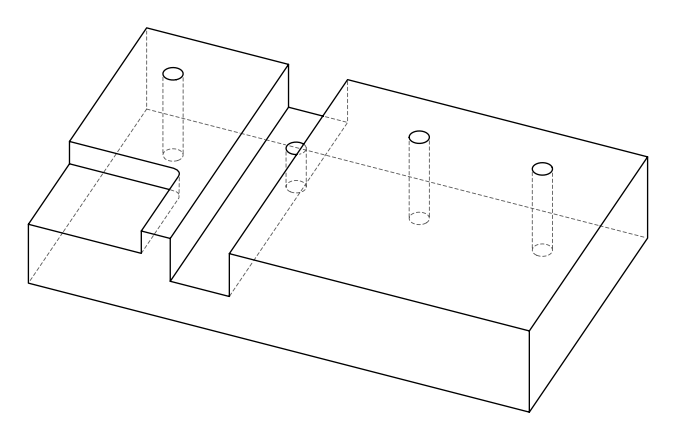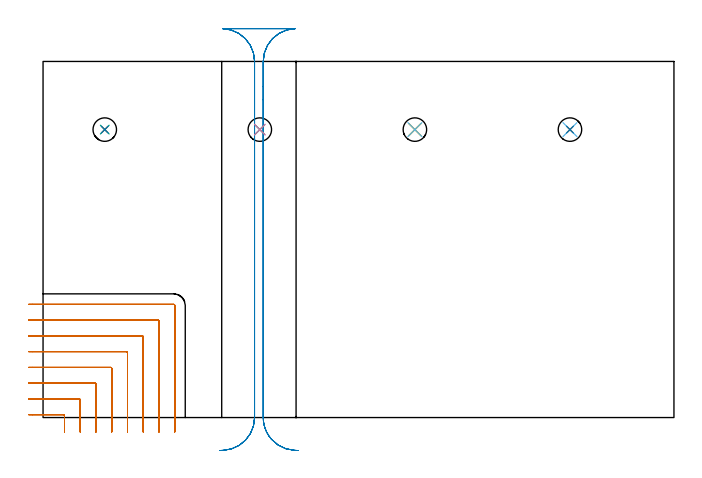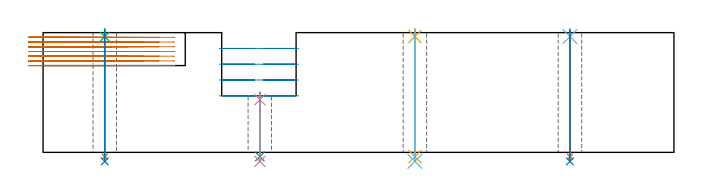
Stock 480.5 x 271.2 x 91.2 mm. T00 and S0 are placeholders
(PLAN: 14 operations, 10 tool changes, 26.1 min)
(1 MILL_CORNER_NOTCH_RECTANGULAR | CORNER_NOTCH_RECTANGULAR | UGT0201_008 | Follow Part, ap 4, ae 75% | 15.35 min | 255672 mm3)
(2 MILL_RECTANGULAR_SLOT | SLOT_RECTANGULAR | UGT0201_020 | Follow Part, ap 12.5, ae 75% | 7.75 min | 738485 mm3)
(3 SPOT_DRILL | STEP1HOLE | NXT0321_9005460120000 | 0.05 min | 246 mm3)
(4 SPOT_DRILL_1 | STEP1HOLE_1 | NXT0321_9005460120000 | 0.06 min | 373 mm3)
(5 SPOT_DRILL_2 | STEP1HOLE_2 | NXT0321_9005460120000 | 0.05 min | 69 mm3)
(6 SPOT_DRILL_3 | STEP1HOLE_3 | NXT0321_9005460120000 | 0.05 min | 104 mm3)
(7 DRILL_THROUGH_HOLE_INTO_CENTER | STEP1HOLE | NXT0301_065 | 0.39 min | 6172 mm3)
(8 DRILL_TO_ENLARGE_THROUGH_HOLE | STEP1HOLE | UGT0301_249 | 0.4 min | 16579 mm3)
(9 DRILL_THROUGH_HOLE_INTO_CENTER_1 | STEP1HOLE_1 | NXT0301_065 | 0.2 min | 3081 mm3)
(10 DRILL_TO_ENLARGE_THROUGH_HOLE_1 | STEP1HOLE_1 | UGT0301_249 | 0.22 min | 7793 mm3)
(11 DRILL_THROUGH_HOLE_INTO_CENTER_2 | STEP1HOLE_2 | NXT0301_065 | 0.39 min | 5845 mm3)
(12 DRILL_TO_ENLARGE_THROUGH_HOLE_2 | STEP1HOLE_2 | UGT0301_249 | 0.4 min | 16652 mm3)
(13 DRILL_THROUGH_HOLE_INTO_CENTER_3 | STEP1HOLE_3 | NXT0301_065 | 0.39 min | 6133 mm3)
(14 DRILL_TO_ENLARGE_THROUGH_HOLE_3 | STEP1HOLE_3 | UGT0301_249 | 0.4 min | 16562 mm3)
(TOOL UGT0201_008 | End Mill 16 mm | D16 FL32 Z4)
(TOOL UGT0201_020 | End mill 50 mm | D50 FL50 Z4)
(TOOL NXT0321_9005460120000 | NC Spot Drill, 142deg, 12mm, Carbide, Uncoated | D12 PA142 FL30 Z2)
(TOOL NXT0301_065 | Carbide Drill 9.4mm [860.1-0940-075A1-MM 2214] | D9.4 PA140 FL98 Z2)
(TOOL UGT0301_249 | Twist Drill 17.9 mm | D17.9 PA118 FL130 Z2)
(OP 1 MILL_CORNER_NOTCH_RECTANGULAR)
G17 G21 G94 G90
T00 M6
G54
G17 G0 G90 X16.3 Y-11. S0 M3
G43 Z101.2 H0
Z87.614
G94 G1 Y-8. F250.
Y1.407 F500.
G3 X15.507 Y2.2 R0.8
G1 X-8.
X-11. F250.
G0 Z101.2
X28.3 Y-11.
Z87.614
G1 Y-8.
Y13.406 F500.
G3 X27.506 Y14.2 R0.8
G1 X-8.
X-11. F250.
G0 Z101.2
X40.3 Y-11.
Z87.614
G1 Y-8.
Y25.406 F500.
G3 X39.506 Y26.2 R0.8
G1 X-8.
X-11. F250.
G0 Z101.2
X52.3 Y-11.
Z87.614
G1 Y-8.
Y37.405 F500.
G3 X51.505 Y38.2 R0.8
G1 X-8.
X-11. F250.
G0 Z101.2
X64.3 Y-11.
Z87.614
G1 Y-8.
Y49.405 F500.
G3 X63.505 Y50.2 R0.8
G1 X-8.
X-11. F250.
G0 Z101.2
X76.3 Y-11.
Z87.614
G1 Y-8.
Y61.405 F500.
G3 X75.505 Y62.2 R0.8
G1 X-8.
X-11. F250.
G0 Z101.2
X88.3 Y-11.
Z87.614
G1 Y-8.
Y73.405 F500.
G3 X87.505 Y74.2 R0.8
G1 X-8.
X-11. F250.
G0 Z101.2
X100.3 Y-11.
Z87.614
G1 Y-8.
Y85.404 F500.
G3 X99.504 Y86.2 R0.8
G1 X-8.
X-11. F250.
G0 Z101.2
X16.3 Y-11.
Z84.029
G1 Y-8.
Y1.407 F500.
G3 X15.507 Y2.2 R0.8
G1 X-8.
X-11. F250.
G0 Z101.2
X28.3 Y-11.
Z84.029
G1 Y-8.
Y13.406 F500.
G3 X27.506 Y14.2 R0.8
G1 X-8.
X-11. F250.
G0 Z101.2
X40.3 Y-11.
Z84.029
G1 Y-8.
Y25.406 F500.
G3 X39.506 Y26.2 R0.8
G1 X-8.
X-11. F250.
G0 Z101.2
X52.3 Y-11.
Z84.029
G1 Y-8.
Y37.405 F500.
G3 X51.505 Y38.2 R0.8
G1 X-8.
X-11. F250.
G0 Z101.2
X64.3 Y-11.
Z84.029
G1 Y-8.
Y49.405 F500.
G3 X63.505 Y50.2 R0.8
G1 X-8.
X-11. F250.
G0 Z101.2
X76.3 Y-11.
Z84.029
G1 Y-8.
Y61.405 F500.
G3 X75.505 Y62.2 R0.8
G1 X-8.
X-11. F250.
G0 Z101.2
X88.3 Y-11.
Z84.029
G1 Y-8.
Y73.405 F500.
G3 X87.505 Y74.2 R0.8
G1 X-8.
X-11. F250.
G0 Z101.2
X100.3 Y-11.
Z84.029
G1 Y-8.
Y85.404 F500.
G3 X99.504 Y86.2 R0.8
G1 X-8.
X-11. F250.
G0 Z101.2
X16.3 Y-11.
Z80.443
G1 Y-8.
Y1.407 F500.
G3 X15.507 Y2.2 R0.8
G1 X-8.
X-11. F250.
G0 Z101.2
X28.3 Y-11.
Z80.443
G1 Y-8.
Y13.406 F500.
G3 X27.506 Y14.2 R0.8
G1 X-8.
X-11. F250.
G0 Z101.2
X40.3 Y-11.
Z80.443
G1 Y-8.
Y25.406 F500.
G3 X39.506 Y26.2 R0.8
G1 X-8.
X-11. F250.
G0 Z101.2
X52.3 Y-11.
Z80.443
G1 Y-8.
Y37.405 F500.
G3 X51.505 Y38.2 R0.8
G1 X-8.
X-11. F250.
G0 Z101.2
X64.3 Y-11.
Z80.443
G1 Y-8.
Y49.405 F500.
G3 X63.505 Y50.2 R0.8
G1 X-8.
X-11. F250.
G0 Z101.2
X76.3 Y-11.
Z80.443
G1 Y-8.
Y61.405 F500.
G3 X75.505 Y62.2 R0.8
G1 X-8.
X-11. F250.
G0 Z101.2
X88.3 Y-11.
Z80.443
G1 Y-8.
Y73.405 F500.
G3 X87.505 Y74.2 R0.8
G1 X-8.
X-11. F250.
G0 Z101.2
X100.3 Y-11.
Z80.443
G1 Y-8.
Y85.404 F500.
G3 X99.504 Y86.2 R0.8
G1 X-8.
X-11. F250.
G0 Z101.2
X16.3 Y-11.
Z76.857
G1 Y-8.
Y1.407 F500.
G3 X15.507 Y2.2 R0.8
G1 X-8.
X-11. F250.
G0 Z101.2
X28.3 Y-11.
Z76.857
G1 Y-8.
Y13.406 F500.
G3 X27.506 Y14.2 R0.8
G1 X-8.
X-11. F250.
G0 Z101.2
X40.3 Y-11.
Z76.857
G1 Y-8.
Y25.406 F500.
G3 X39.506 Y26.2 R0.8
G1 X-8.
X-11. F250.
G0 Z101.2
X52.3 Y-11.
Z76.857
G1 Y-8.
Y37.405 F500.
G3 X51.505 Y38.2 R0.8
G1 X-8.
X-11. F250.
G0 Z101.2
X64.3 Y-11.
Z76.857
G1 Y-8.
Y49.405 F500.
G3 X63.505 Y50.2 R0.8
G1 X-8.
X-11. F250.
G0 Z101.2
X76.3 Y-11.
Z76.857
G1 Y-8.
Y61.405 F500.
G3 X75.505 Y62.2 R0.8
G1 X-8.
X-11. F250.
G0 Z101.2
X88.3 Y-11.
Z76.857
G1 Y-8.
Y73.405 F500.
G3 X87.505 Y74.2 R0.8
G1 X-8.
X-11. F250.
G0 Z101.2
X100.3 Y-11.
Z76.857
G1 Y-8.
Y85.404 F500.
G3 X99.504 Y86.2 R0.8
G1 X-8.
X-11. F250.
G0 Z101.2
X16.3 Y-11.
Z73.271
G1 Y-8.
Y1.407 F500.
G3 X15.507 Y2.2 R0.8
G1 X-8.
X-11. F250.
G0 Z101.2
X28.3 Y-11.
Z73.271
G1 Y-8.
Y13.406 F500.
G3 X27.506 Y14.2 R0.8
G1 X-8.
X-11. F250.
G0 Z101.2
X40.3 Y-11.
Z73.271
G1 Y-8.
Y25.406 F500.
G3 X39.506 Y26.2 R0.8
G1 X-8.
X-11. F250.
G0 Z101.2
X52.3 Y-11.
Z73.271
G1 Y-8.
Y37.405 F500.
G3 X51.505 Y38.2 R0.8
G1 X-8.
X-11. F250.
G0 Z101.2
X64.3 Y-11.
Z73.271
G1 Y-8.
Y49.405 F500.
G3 X63.505 Y50.2 R0.8
G1 X-8.
X-11. F250.
G0 Z101.2
X76.3 Y-11.
Z73.271
G1 Y-8.
Y61.405 F500.
G3 X75.505 Y62.2 R0.8
G1 X-8.
X-11. F250.
G0 Z101.2
X88.3 Y-11.
Z73.271
G1 Y-8.
Y73.405 F500.
G3 X87.505 Y74.2 R0.8
G1 X-8.
X-11. F250.
G0 Z101.2
X100.3 Y-11.
Z73.271
G1 Y-8.
Y85.404 F500.
G3 X99.504 Y86.2 R0.8
G1 X-8.
X-11. F250.
G0 Z101.2
X16.3 Y-11.
Z69.686
G1 Y-8.
Y1.407 F500.
G3 X15.507 Y2.2 R0.8
G1 X-8.
X-11. F250.
G0 Z101.2
X28.3 Y-11.
Z69.686
G1 Y-8.
Y13.406 F500.
G3 X27.506 Y14.2 R0.8
G1 X-8.
X-11. F250.
G0 Z101.2
X40.3 Y-11.
Z69.686
G1 Y-8.
Y25.406 F500.
G3 X39.506 Y26.2 R0.8
G1 X-8.
X-11. F250.
G0 Z101.2
X52.3 Y-11.
Z69.686
G1 Y-8.
Y37.405 F500.
G3 X51.505 Y38.2 R0.8
G1 X-8.
X-11. F250.
G0 Z101.2
X64.3 Y-11.
Z69.686
G1 Y-8.
Y49.405 F500.
G3 X63.505 Y50.2 R0.8
G1 X-8.
X-11. F250.
G0 Z101.2
X76.3 Y-11.
Z69.686
G1 Y-8.
Y61.405 F500.
G3 X75.505 Y62.2 R0.8
G1 X-8.
X-11. F250.
G0 Z101.2
X88.3 Y-11.
Z69.686
G1 Y-8.
Y73.405 F500.
G3 X87.505 Y74.2 R0.8
G1 X-8.
X-11. F250.
G0 Z101.2
X100.3 Y-11.
Z69.686
G1 Y-8.
Y85.404 F500.
G3 X99.504 Y86.2 R0.8
G1 X-8.
X-11. F250.
G0 Z101.2
X16.3 Y-11.
Z66.1
G1 Y-8.
Y1.407 F500.
G3 X15.507 Y2.2 R0.8
G1 X-8.
X-11. F250.
G0 Z101.2
X28.3 Y-11.
Z66.1
G1 Y-8.
Y13.406 F500.
G3 X27.506 Y14.2 R0.8
G1 X-8.
X-11. F250.
G0 Z101.2
X40.3 Y-11.
Z66.1
G1 Y-8.
Y25.406 F500.
G3 X39.506 Y26.2 R0.8
G1 X-8.
X-11. F250.
G0 Z101.2
X52.3 Y-11.
Z66.1
G1 Y-8.
Y37.405 F500.
G3 X51.505 Y38.2 R0.8
G1 X-8.
X-11. F250.
G0 Z101.2
X64.3 Y-11.
Z66.1
G1 Y-8.
Y49.405 F500.
G3 X63.505 Y50.2 R0.8
G1 X-8.
X-11. F250.
G0 Z101.2
X76.3 Y-11.
Z66.1
G1 Y-8.
Y61.405 F500.
G3 X75.505 Y62.2 R0.8
G1 X-8.
X-11. F250.
G0 Z101.2
X88.3 Y-11.
Z66.1
G1 Y-8.
Y73.405 F500.
G3 X87.505 Y74.2 R0.8
G1 X-8.
X-11. F250.
G0 Z101.2
X100.3 Y-11.
Z66.1
G1 Y-8.
Y85.404 F500.
G3 X99.504 Y86.2 R0.8
G1 X-8.
X-11. F250.
G0 Z101.2
M5
M2
(OP 2 MILL_RECTANGULAR_SLOT)
G17 G21 G94 G90
T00 M6
G54
G17 G0 G90 X194.472 Y-25.117 S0 M3
G43 Z101.2 H0
Z79.175
G94 G1 X191.476 Y-24.97 F250.
G2 X173.935 Y-16.518 R25. F500.
X168.983 Y-7.907 R25. F379.
X167.7 Y0. R25. F286.
G1 Y241.955
Y251.955 F390.
Y271.2 F500.
G2 X191.993 Y296.19 R25.
G1 X136.807
G2 X161.1 Y271.2 R25.
G1 Y0.
G2 X137.324 Y-24.97 R25.
G1 X134.328 Y-25.117 F250.
G0 X194.472 Z67.15
G1 X191.476 Y-24.97
G2 X173.935 Y-16.518 R25. F500.
X168.983 Y-7.907 R25. F359.
X167.7 Y0. R25. F276.
G1 Y241.955
Y251.955 F360.
Y271.2 F500.
G2 X191.993 Y296.19 R25.
G1 X136.807
G2 X161.1 Y271.2 R25.
G1 Y0.
G2 X137.324 Y-24.97 R25.
G1 X134.328 Y-25.117 F250.
G0 X194.472 Z55.125
G1 X191.476 Y-24.97
G2 X173.935 Y-16.518 R25. F500.
X168.983 Y-7.907 R25. F379.
X167.7 Y0. R25. F286.
G1 Y241.955
Y251.955 F390.
Y271.2 F500.
G2 X191.993 Y296.19 R25.
G1 X136.807
G2 X161.1 Y271.2 R25.
G1 Y0.
G2 X137.324 Y-24.97 R25.
G1 X134.328 Y-25.117 F250.
G0 X194.472 Z43.1
G1 X191.476 Y-24.97
G2 X173.935 Y-16.518 R25. F500.
X168.983 Y-7.907 R25. F359.
X167.7 Y0. R25. F276.
G1 Y241.955
Y251.955 F360.
Y271.2 F500.
G2 X191.993 Y296.19 R25.
G1 X136.807
G2 X161.1 Y271.2 R25.
G1 Y0.
G2 X137.324 Y-24.97 R25.
G1 X134.328 Y-25.117 F250.
G0 Z101.2
M5
M2
(OP 3 SPOT_DRILL)
G17 G21 G94 G90
T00 M6
G54
G17 G0 G90 X47. Y219.3 S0 M3
G43 Z101.2 H0
G94 G81 G98 Z88.2 F250. R94.2
G80
M5
M2
(OP 4 SPOT_DRILL_1)
G17 G21 G94 G90
T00 M6
G54
G17 G0 G90 X165.1 Y219.3 S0 M3
G43 Z101.2 H0
G94 G81 G98 Z40.1 F250. R46.1
G80
M5
M2
(OP 5 SPOT_DRILL_2)
G17 G21 G94 G90
T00 M6
G54
G17 G0 G90 X283.2 Y219.3 S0 M3
G43 Z101.2 H0
G94 G81 G98 Z88.2 F250. R94.2
G80
M5
M2
(OP 6 SPOT_DRILL_3)
G17 G21 G94 G90
T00 M6
G54
G17 G0 G90 X401.3 Y219.3 S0 M3
G43 Z101.2 H0
G94 G81 G98 Z88.2 F250. R94.2
G80
M5
M2
(OP 7 DRILL_THROUGH_HOLE_INTO_CENTER)
G17 G21 G94 G90
T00 M6
G54
G17 G0 G90 X47. Y219.3 S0 M3
G43 Z101.2 H1
G94 G73 G98 Z-3.211 F250. Q8.583 R93.2
G80
M5
M2
(OP 8 DRILL_TO_ENLARGE_THROUGH_HOLE)
G17 G21 G94 G90
T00 M6
G54
G17 G0 G90 X47. Y219.3 S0 M3
G43 Z101.2 H0
G94 G73 G98 Z-6.878 F250. Q16.346 R93.2
G80
M5
M2
(OP 9 DRILL_THROUGH_HOLE_INTO_CENTER_1)
G17 G21 G94 G90
T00 M6
G54
G17 G0 G90 X165.1 Y219.3 S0 M3
G43 Z101.2 H1
G94 G73 G98 Z-3.211 F250. Q9.262 R45.1
G80
M5
M2
(OP 10 DRILL_TO_ENLARGE_THROUGH_HOLE_1)
G17 G21 G94 G90
T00 M6
G54
G17 G0 G90 X165.1 Y219.3 S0 M3
G43 Z101.2 H0
G94 G81 G98 Z-6.878 F250. R45.1
G80
M5
M2
(OP 11 DRILL_THROUGH_HOLE_INTO_CENTER_2)
G17 G21 G94 G90
T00 M6
G54
G17 G0 G90 X283.2 Y219.3 S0 M3
G43 Z101.2 H1
G94 G73 G98 Z-3.211 F250. Q8.583 R93.2
G80
M5
M2
(OP 12 DRILL_TO_ENLARGE_THROUGH_HOLE_2)
G17 G21 G94 G90
T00 M6
G54
G17 G0 G90 X283.2 Y219.3 S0 M3
G43 Z101.2 H0
G94 G73 G98 Z-6.878 F250. Q16.346 R93.2
G80
M5
M2
(OP 13 DRILL_THROUGH_HOLE_INTO_CENTER_3)
G17 G21 G94 G90
T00 M6
G54
G17 G0 G90 X401.3 Y219.3 S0 M3
G43 Z101.2 H1
G94 G73 G98 Z-3.211 F250. Q8.583 R93.2
G80
M5
M2
(OP 14 DRILL_TO_ENLARGE_THROUGH_HOLE_3)
G17 G21 G94 G90
T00 M6
G54
G17 G0 G90 X401.3 Y219.3 S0 M3
G43 Z101.2 H0
G94 G73 G98 Z-6.878 F250. Q16.346 R93.2
G80
M5
M2
